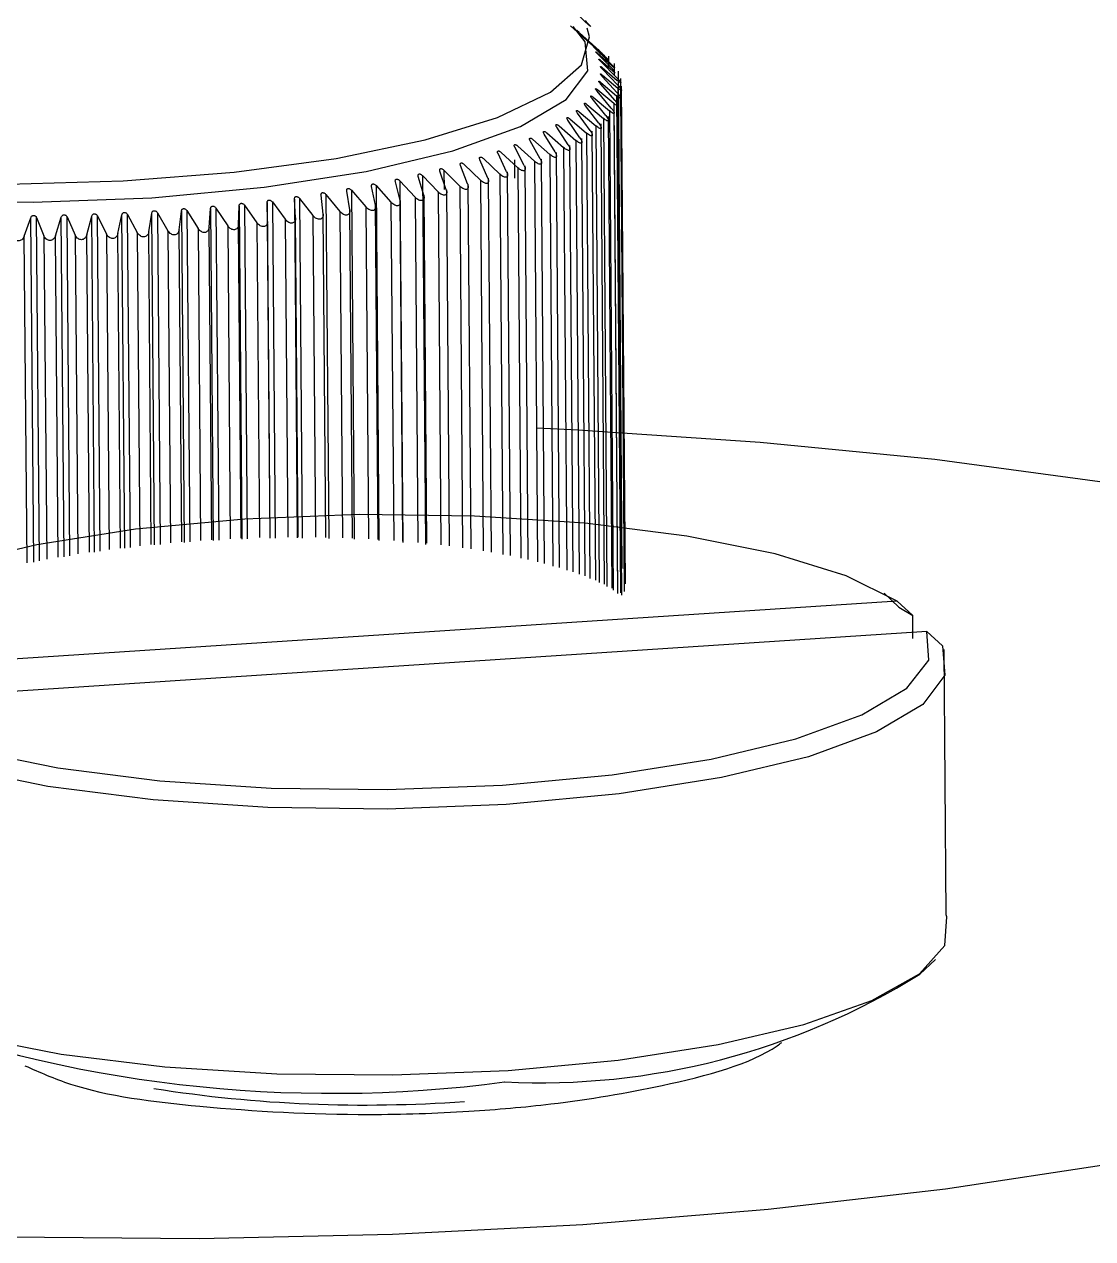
# Model space of a CAD drawing. Header units: millimetres. Extents: x 0 to 279, y 0 to 216.
# Drawn here: x 69.467 to 73.147, y 160.995 to 165.179 of the extents above; entities that cross this region are included whole.
import ezdxf

# ---------------------------------------------------------------- set-up
doc = ezdxf.new("R2010")
doc.units = ezdxf.units.MM

msp = doc.modelspace()

# ---------------------------------------------------------------- linework, layer by layer
at = {"color": 7, "linetype": 'Continuous', "lineweight": 25}
for p, q in [((71.4052, 165.1224), (71.3478, 165.1739)), ((71.4366, 165.0976), (71.3796, 165.1499)), ((71.4015, 165.13), (71.4469, 165.0882)), ((71.4626, 165.0723), (71.406, 165.1254)), ((71.4236, 165.1053), (71.4709, 165.0629)), ((71.4831, 165.0468), (71.4272, 165.1006)), ((71.4404, 165.0802), (71.4893, 165.0372)), ((71.498, 165.021), (71.4429, 165.0755)), ((71.4803, 165.0278), (71.48, 165.0689)), ((71.4517, 165.0549), (71.5022, 165.0113)), ((71.5074, 164.9949), (71.4532, 165.0501)), ((71.4576, 165.0295), (71.5094, 164.9852)), ((71.5111, 164.9688), (71.4581, 165.0247)), ((71.4997, 165.0045), (71.4994, 165.0434)), ((71.4529, 164.9784), (71.5071, 164.9328)), ((71.5092, 164.9426), (71.4574, 164.9991)), ((71.458, 165.004), (71.5111, 164.959)), ((71.5262, 163.3035), (71.5133, 165.0176)), ((71.5345, 163.2772), (71.5215, 164.9917)), ((71.4886, 164.8902), (71.4397, 164.9481)), ((71.4423, 164.9529), (71.4975, 164.9066)), ((71.5017, 164.9164), (71.4513, 164.9736)), ((71.5342, 163.2245), (71.5213, 164.9395)), ((71.5372, 163.2509), (71.5242, 164.9656)), ((71.4456, 164.8386), (71.4002, 164.8977)), ((71.4048, 164.9024), (71.4615, 164.8547)), ((71.4699, 164.8643), (71.4226, 164.9228)), ((71.4263, 164.9276), (71.4823, 164.8806)), ((71.5071, 164.9328), (71.52, 163.22)), ((71.5256, 163.212), (71.5128, 164.9134)), ((71.346, 164.8529), (71.4035, 164.8038)), ((71.4159, 164.8131), (71.3724, 164.8728)), ((71.378, 164.8775), (71.4352, 164.8291)), ((71.4913, 163.2365), (71.479, 164.8616)), ((71.5112, 163.2237), (71.4987, 164.8874)), ((71.3404, 164.7634), (71.3011, 164.8243)), ((71.3087, 164.8288), (71.3664, 164.7788)), ((71.3808, 164.7881), (71.3393, 164.8483)), ((71.435, 163.2639), (71.4233, 164.8108)), ((71.4659, 163.2499), (71.4538, 164.8361)), ((71.2442, 164.7158), (71.2095, 164.7776)), ((71.219, 164.7819), (71.2766, 164.7305)), ((71.2949, 164.7393), (71.2578, 164.8007)), ((71.2663, 164.8051), (71.3241, 164.7544)), ((71.3988, 163.2783), (71.3873, 164.7859)), ((71.1283, 164.6707), (71.0986, 164.7333)), ((71.1098, 164.7374), (71.1668, 164.6845)), ((71.1887, 164.6929), (71.1564, 164.7551)), ((71.1668, 164.7593), (71.2241, 164.7072)), ((71.3108, 163.3072), (71.2998, 164.7376)), ((71.3573, 163.2928), (71.3461, 164.7615)), ((70.994, 164.6286), (70.9696, 164.692)), ((70.9825, 164.6958), (71.0381, 164.6414)), ((71.0634, 164.6492), (71.0363, 164.7123)), ((71.0484, 164.7162), (71.1047, 164.6626)), ((71.1549, 164.7121), (71.1554, 164.6491)), ((71.2027, 163.3351), (71.1922, 164.6916)), ((71.2592, 163.3214), (71.2485, 164.7142)), ((70.8427, 164.59), (70.8239, 164.6541)), ((70.8383, 164.6575), (70.892, 164.6017)), ((70.9204, 164.6089), (70.8987, 164.6726)), ((70.9124, 164.6762), (70.9671, 164.6211)), ((71.0758, 163.3603), (71.0658, 164.6484)), ((71.1415, 163.3481), (71.1313, 164.6696)), ((70.5877, 164.5397), (70.5776, 164.6044)), ((70.5939, 164.6072), (70.6436, 164.5495)), ((70.6761, 164.5554), (70.6631, 164.6199)), ((70.6789, 164.623), (70.73, 164.5659)), ((70.7612, 164.5722), (70.7453, 164.6365)), ((70.7604, 164.6397), (70.8128, 164.5833)), ((70.9314, 163.3817), (70.9218, 164.6085)), ((71.0057, 163.3716), (70.9959, 164.628)), ((70.3045, 164.4996), (70.3034, 164.5645)), ((70.3213, 164.5667), (70.3658, 164.5071)), ((70.4016, 164.5118), (70.3975, 164.5766)), ((70.415, 164.5791), (70.4612, 164.52)), ((70.4961, 164.5252), (70.489, 164.5899)), ((70.5059, 164.5926), (70.5539, 164.5342)), ((70.7712, 163.3981), (70.7619, 164.5724)), ((70.8532, 163.3906), (70.8438, 164.59)), ((69.6825, 164.4533), (69.6992, 164.5177)), ((69.7189, 164.5185), (69.7497, 164.4559)), ((69.7894, 164.4577), (69.8033, 164.5223)), ((69.8228, 164.5233), (69.8561, 164.4611)), ((69.8955, 164.4634), (69.9063, 164.5282)), ((69.9257, 164.5294), (69.9614, 164.4677)), ((70.0003, 164.4705), (70.0082, 164.5354)), ((70.0272, 164.5369), (70.0653, 164.4756)), ((70.1036, 164.4789), (70.1085, 164.5438)), ((70.1272, 164.5456), (70.1675, 164.4848)), ((70.2051, 164.4886), (70.207, 164.5535)), ((70.2254, 164.5555), (70.2678, 164.4953)), ((70.5051, 163.4112), (70.4961, 164.5262)), ((70.5969, 163.4085), (70.5879, 164.5405)), ((70.6857, 163.4041), (70.6766, 164.5559)), ((69.467, 164.4486), (69.4894, 164.5126)), ((69.5092, 164.5129), (69.5348, 164.4495)), ((69.5749, 164.4503), (69.5945, 164.5145)), ((69.6143, 164.515), (69.6425, 164.452)), ((70.4105, 163.4121), (70.4016, 164.5118)), ((72.4729, 163.1914), (68.7598, 162.9477)), ((72.4791, 163.171), (72.4285, 163.2184)), ((72.5269, 163.1419), (72.4729, 163.1914)), ((72.4791, 163.171), (72.5269, 163.1419)), ((72.5274, 163.0622), (72.5269, 163.1419)), ((72.5755, 163.0869), (68.8599, 162.8428)), ((72.5755, 163.0869), (72.6295, 163.0373)), ((72.6418, 162.111), (72.6354, 163.0244)), ((72.5518, 161.9064), (72.605, 161.957))]:
    msp.add_line(p, q, dxfattribs=at)
at = {"color": 8, "linetype": 'Continuous', "lineweight": 25}
for p, q in [((71.5111, 164.959), (71.5115, 164.9069)), ((71.4975, 164.9066), (71.5103, 163.2175)), ((71.4615, 164.8547), (71.4737, 163.2421)), ((71.4823, 164.8806), (71.4948, 163.2294)), ((71.4352, 164.8291), (71.4472, 163.2556)), ((71.3664, 164.7788), (71.3778, 163.2839)), ((71.4035, 164.8038), (71.4152, 163.2696)), ((71.2766, 164.7305), (71.2875, 163.3124)), ((71.3241, 164.7544), (71.3352, 163.2982)), ((71.1668, 164.6845), (71.1771, 163.3398)), ((71.2241, 164.7072), (71.2347, 163.3264)), ((70.8383, 164.6575), (70.8483, 163.3865)), ((70.9124, 164.6762), (70.9129, 164.6095)), ((71.1047, 164.6626), (71.1148, 163.3525)), ((70.5939, 164.6072), (70.6035, 163.4046)), ((70.6789, 164.623), (70.6886, 163.4)), ((70.7604, 164.6397), (70.7702, 163.3939)), ((70.892, 164.6017), (70.9015, 163.3849)), ((70.9671, 164.6211), (70.9768, 163.3752)), ((71.0381, 164.6414), (71.048, 163.3643)), ((70.3034, 164.5645), (70.3128, 163.4081)), ((70.3213, 164.5667), (70.3307, 163.4084)), ((70.3975, 164.5766), (70.4069, 163.409)), ((70.415, 164.5791), (70.4244, 163.4089)), ((70.5059, 164.5926), (70.5154, 163.4076)), ((70.73, 164.5659), (70.7392, 163.4004)), ((70.8128, 164.5833), (70.8222, 163.3934)), ((69.7089, 163.3604), (69.6992, 164.5177)), ((69.7286, 163.3631), (69.7189, 164.5185)), ((69.8128, 163.3739), (69.8033, 164.5223)), ((69.8324, 163.3762), (69.8228, 164.5233)), ((69.9158, 163.385), (69.9063, 164.5282)), ((69.9257, 164.5294), (69.9351, 163.3869)), ((70.0082, 164.5354), (70.0176, 163.3939)), ((70.0272, 164.5369), (70.0366, 163.3954)), ((70.1085, 164.5438), (70.1179, 163.4007)), ((70.1272, 164.5456), (70.1366, 163.4018)), ((70.207, 164.5535), (70.2163, 163.4054)), ((70.2254, 164.5555), (70.2347, 163.4061)), ((70.4612, 164.52), (70.4701, 163.4117)), ((70.5539, 164.5342), (70.5629, 163.4097)), ((70.6436, 164.5495), (70.6527, 163.4058)), ((69.4995, 163.3261), (69.4894, 164.5126)), ((69.5193, 163.3298), (69.5092, 164.5129)), ((69.6044, 163.3445), (69.5945, 164.5145)), ((69.6241, 163.3477), (69.6143, 164.515)), ((70.0653, 164.4756), (70.0742, 163.4006)), ((70.1124, 163.4031), (70.1036, 164.4789)), ((70.1675, 164.4848), (70.1763, 163.4065)), ((70.2139, 163.4082), (70.2051, 164.4886)), ((70.2678, 164.4953), (70.2766, 163.4103)), ((70.3133, 163.4111), (70.3045, 164.4996)), ((70.3658, 164.5071), (70.3746, 163.412)), ((69.4766, 163.3237), (69.467, 164.4486)), ((69.5348, 164.4495), (69.5442, 163.3363)), ((69.5842, 163.3433), (69.5749, 164.4503)), ((69.6425, 164.452), (69.6517, 163.3542)), ((69.6917, 163.3602), (69.6825, 164.4533)), ((69.7497, 164.4559), (69.7588, 163.3694)), ((69.7985, 163.3745), (69.7894, 164.4577)), ((69.8561, 164.4611), (69.8651, 163.3822)), ((69.9044, 163.3863), (69.8955, 164.4634)), ((69.9614, 164.4677), (69.9703, 163.3926)), ((70.0091, 163.3958), (70.0003, 164.4705))]:
    msp.add_line(p, q, dxfattribs=at)
at = {"color": 7, "linetype": 'Continuous', "lineweight": 25, "flags": 128}
for points in [[(67.5035, 165.0471), (67.5109, 165.0307), (67.6006, 164.9373), (67.7664, 164.8508), (68.0017, 164.7747), (68.2969, 164.7121), (68.6398, 164.6657), (69.0164, 164.6374), (69.4112, 164.6284), (69.8077, 164.6391), (70.1896, 164.6689), (70.5411, 164.7167), (70.8479, 164.7805), (71.0972, 164.8576), (71.2789, 164.9449), (71.3857, 165.0387), (71.4133, 165.1351), (71.4052, 165.1659)], [(69.9057, 164.5813), (70.2934, 164.6172), (70.6443, 164.6719), (70.9427, 164.7427), (71.1758, 164.8267), (71.3333, 164.92), (71.4085, 165.0186), (71.3984, 165.1182), (71.3569, 165.1714)], [(67.5247, 164.946), (67.6033, 164.8724), (67.7772, 164.7833), (68.0248, 164.7054), (68.3353, 164.6423), (68.6951, 164.5968), (69.0885, 164.5708), (69.498, 164.5656), (69.9057, 164.5813)], [(71.2318, 163.788), (71.374, 163.7812), (72.0014, 163.7396), (72.6032, 163.6802), (73.1717, 163.6038)], [(72.4729, 163.1914), (72.298, 163.2785), (72.0532, 163.3543), (71.7491, 163.4155), (71.3987, 163.4596), (71.0171, 163.4846), (70.6206, 163.4895), (70.2261, 163.4741), (69.8505, 163.4391), (69.5099, 163.3859), (69.2188, 163.3168), (68.9899, 163.2347), (68.8331, 163.1432), (68.7552, 163.0461), (68.7598, 162.9477)], [(68.8599, 162.8428), (69.0333, 162.7552), (69.2775, 162.6788), (69.5821, 162.617), (69.9339, 162.5725), (70.3177, 162.5471), (70.7167, 162.5422), (71.1136, 162.5577), (71.4912, 162.5932), (71.8329, 162.6469), (72.124, 162.7167), (72.352, 162.7993), (72.507, 162.8913), (72.5825, 162.9885), (72.5755, 163.0869)], [(72.6295, 163.0373), (72.638, 162.9359), (72.5612, 162.8355), (72.4022, 162.7406), (72.1678, 162.6553), (71.868, 162.5834), (71.5159, 162.5278), (71.1268, 162.4913), (70.7176, 162.4752), (70.3063, 162.4804), (69.9108, 162.5067), (69.5485, 162.5527), (69.235, 162.6167), (68.9841, 162.6956), (68.8065, 162.7861)], [(71.1339, 161.5749), (71.5124, 161.6104), (71.8564, 161.6639), (72.1517, 161.7333), (72.3862, 161.8155), (72.5503, 161.9074), (72.6375, 162.0049), (72.6443, 162.1042), (72.6418, 162.111)], [(68.7093, 161.9891), (68.7323, 161.9475), (68.8431, 161.8529), (69.0292, 161.7662), (69.2832, 161.691), (69.5945, 161.6306), (69.9505, 161.5874), (70.3364, 161.5631), (70.7364, 161.5589), (71.1339, 161.5749)], [(73.2147, 161.2532), (72.6397, 161.1659), (72.029, 161.0955), (71.3911, 161.0431)], [(71.3911, 161.0431), (70.7348, 161.0094), (70.0693, 160.9948), (69.4038, 160.9997), (68.7476, 161.0238), (68.1097, 161.067), (67.4991, 161.1285), (66.9241, 161.2075)]]:
    msp.add_lwpolyline(points, dxfattribs=at)
at = {"color": 7, "linetype": 'Continuous', "lineweight": 25}
for centre, radius, start, end in [((71.2424, 164.008), 2.4761, 267.2022, 301.9248), ((70.5272, 166.0101), 4.5145, 249.0675, 277.5646), ((70.6408, 166.1271), 4.6717, 261.0417, 274.1995)]:
    msp.add_arc(centre, radius, start, end, dxfattribs=at)
at = {"color": 8, "linetype": 'Continuous', "lineweight": 25}
msp.add_open_spline([(71.3984, 165.1915), (71.4034, 165.1864), (71.4285, 165.1606), (71.3989, 165.1873), (71.3043, 165.2774), (71.1455, 165.4308), (70.9644, 165.6068), (70.7789, 165.7875), (70.5747, 165.9866), (70.3612, 166.1952), (70.135, 166.4166), (69.9748, 166.5734), (69.8885, 166.6579)], degree=3, knots=[0, 0, 0, 0, 0.027531, 0.1369692, 0.261342, 0.3985889, 0.4946337, 0.5945036, 0.6998328, 0.7975845, 0.8909487, 1, 1, 1, 1], dxfattribs=at)
at = {"color": 7, "linetype": 'Continuous', "lineweight": 25}
for points, knots in [([(71.3796, 165.1499), (71.3785, 165.1508), (71.3765, 165.1527), (71.3738, 165.1551), (71.3718, 165.1569), (71.3705, 165.158), (71.3701, 165.1583), (71.3705, 165.1578), (71.3718, 165.1565), (71.3732, 165.1552), (71.374, 165.1544)], [0, 0, 0, 0, 0.149543, 0.28672, 0.397902, 0.499961, 0.603087, 0.715123, 0.851494, 1, 1, 1, 1]), ([(71.4052, 165.1224), (71.4075, 165.1204), (71.4117, 165.1166), (71.4174, 165.1118), (71.4216, 165.1081), (71.4243, 165.1059), (71.4254, 165.1053), (71.4247, 165.1063), (71.4221, 165.1089), (71.4191, 165.1117), (71.4175, 165.1132)], [0, 0, 0, 0, 0.154627, 0.287114, 0.40059, 0.499997, 0.599382, 0.712849, 0.845346, 1, 1, 1, 1]), ([(71.4429, 165.0755), (71.4419, 165.0764), (71.4401, 165.0783), (71.4377, 165.0808), (71.4361, 165.0827), (71.4352, 165.0838), (71.4352, 165.0842), (71.4361, 165.0837), (71.4378, 165.0824), (71.4395, 165.081), (71.4404, 165.0802)], [0, 0, 0, 0, 0.147467, 0.282898, 0.392295, 0.492319, 0.597014, 0.710327, 0.848872, 1, 1, 1, 1]), ([(71.4366, 165.0976), (71.4389, 165.0955), (71.443, 165.0918), (71.4485, 165.0868), (71.4525, 165.0831), (71.4549, 165.0808), (71.4556, 165.0803), (71.4546, 165.0813), (71.4517, 165.0839), (71.4486, 165.0867), (71.4469, 165.0882)], [0, 0, 0, 0, 0.154627, 0.287114, 0.40059, 0.499997, 0.599382, 0.712849, 0.845346, 1, 1, 1, 1]), ([(71.4626, 165.0723), (71.4648, 165.0703), (71.4689, 165.0665), (71.4742, 165.0614), (71.4779, 165.0577), (71.48, 165.0554), (71.4805, 165.0548), (71.4791, 165.0558), (71.4759, 165.0584), (71.4726, 165.0613), (71.4709, 165.0629)], [0, 0, 0, 0, 0.154627, 0.287114, 0.40059, 0.499997, 0.599382, 0.712849, 0.845346, 1, 1, 1, 1]), ([(71.4532, 165.0501), (71.4523, 165.0511), (71.4504, 165.053), (71.4482, 165.0555), (71.4467, 165.0574), (71.446, 165.0586), (71.4461, 165.059), (71.4472, 165.0585), (71.4491, 165.0572), (71.4508, 165.0557), (71.4517, 165.0549)], [0, 0, 0, 0, 0.146419, 0.280942, 0.389659, 0.489077, 0.595079, 0.70943, 0.848378, 1, 1, 1, 1]), ([(71.4581, 165.0247), (71.4572, 165.0257), (71.4554, 165.0276), (71.4533, 165.0301), (71.4519, 165.032), (71.4513, 165.0332), (71.4516, 165.0336), (71.4528, 165.0331), (71.4548, 165.0318), (71.4566, 165.0303), (71.4576, 165.0295)], [0, 0, 0, 0, 0.145281, 0.278799, 0.387026, 0.486196, 0.593431, 0.708745, 0.847995, 1, 1, 1, 1]), ([(71.4831, 165.0468), (71.4853, 165.0447), (71.4893, 165.0408), (71.4944, 165.0357), (71.4978, 165.0319), (71.4996, 165.0296), (71.4997, 165.029), (71.4981, 165.0301), (71.4946, 165.0327), (71.4911, 165.0356), (71.4893, 165.0372)], [0, 0, 0, 0, 0.154627, 0.287114, 0.40059, 0.499997, 0.599382, 0.712849, 0.845346, 1, 1, 1, 1]), ([(71.4513, 164.9736), (71.4504, 164.9746), (71.4488, 164.9765), (71.447, 164.9791), (71.4459, 164.981), (71.4456, 164.9823), (71.4462, 164.9827), (71.4477, 164.9822), (71.45, 164.9808), (71.4519, 164.9792), (71.4529, 164.9784)], [0, 0, 0, 0, 0.142533, 0.273575, 0.381599, 0.481295, 0.590693, 0.70768, 0.847387, 1, 1, 1, 1]), ([(71.4574, 164.9991), (71.4565, 165.0001), (71.4548, 165.0021), (71.4529, 165.0046), (71.4516, 165.0065), (71.4512, 165.0077), (71.4516, 165.0082), (71.453, 165.0077), (71.4551, 165.0063), (71.457, 165.0048), (71.458, 165.004)], [0, 0, 0, 0, 0.144026, 0.276396, 0.38437, 0.483625, 0.591993, 0.708185, 0.847677, 1, 1, 1, 1]), ([(71.5074, 164.9949), (71.5095, 164.9928), (71.5133, 164.9888), (71.518, 164.9836), (71.5208, 164.9797), (71.522, 164.9773), (71.5215, 164.9768), (71.5192, 164.9779), (71.5151, 164.9806), (71.5114, 164.9836), (71.5094, 164.9852)], [0, 0, 0, 0, 0.154627, 0.287114, 0.40059, 0.499997, 0.599382, 0.712849, 0.845346, 1, 1, 1, 1]), ([(71.4397, 164.9481), (71.4388, 164.9492), (71.4373, 164.951), (71.4355, 164.9536), (71.4346, 164.9556), (71.4345, 164.9568), (71.4352, 164.9573), (71.4369, 164.9568), (71.4393, 164.9553), (71.4413, 164.9538), (71.4423, 164.9529)], [0, 0, 0, 0, 0.143746, 0.264579, 0.372564, 0.481411, 0.591219, 0.708394, 0.847735, 1, 1, 1, 1]), ([(71.5092, 164.9426), (71.5112, 164.9404), (71.5149, 164.9363), (71.519, 164.931), (71.5212, 164.927), (71.5217, 164.9246), (71.5206, 164.924), (71.5177, 164.9252), (71.5131, 164.928), (71.5092, 164.9311), (71.5071, 164.9328)], [0, 0, 0, 0, 0.154627, 0.287114, 0.40059, 0.499997, 0.599382, 0.712849, 0.845346, 1, 1, 1, 1]), ([(71.5111, 164.9688), (71.5132, 164.9666), (71.5169, 164.9626), (71.5213, 164.9573), (71.5239, 164.9534), (71.5247, 164.951), (71.5238, 164.9504), (71.5213, 164.9515), (71.5169, 164.9543), (71.5131, 164.9574), (71.5111, 164.959)], [0, 0, 0, 0, 0.154627, 0.287114, 0.40059, 0.499997, 0.599382, 0.712849, 0.845346, 1, 1, 1, 1]), ([(71.4002, 164.8977), (71.3995, 164.8987), (71.3981, 164.9006), (71.3966, 164.9032), (71.3959, 164.9051), (71.396, 164.9061), (71.3963, 164.9068), (71.3974, 164.907), (71.3994, 164.9062), (71.402, 164.9047), (71.4039, 164.9032), (71.4048, 164.9024)], [0, 0, 0, 0, 0.136243, 0.261805, 0.385346, 0.443053, 0.501082, 0.613023, 0.732911, 0.86099, 1, 1, 1, 1]), ([(71.4226, 164.9228), (71.4219, 164.9238), (71.4204, 164.9257), (71.4188, 164.9284), (71.418, 164.9302), (71.4179, 164.9312), (71.4182, 164.9318), (71.419, 164.9321), (71.4209, 164.9314), (71.4233, 164.9299), (71.4253, 164.9284), (71.4263, 164.9276)], [0, 0, 0, 0, 0.138255, 0.265588, 0.387359, 0.444176, 0.501193, 0.605958, 0.719075, 0.853612, 1, 1, 1, 1]), ([(71.5017, 164.9164), (71.5036, 164.9141), (71.5072, 164.91), (71.511, 164.9046), (71.5129, 164.9006), (71.5131, 164.8982), (71.5116, 164.8977), (71.5085, 164.8989), (71.5036, 164.9018), (71.4996, 164.9049), (71.4975, 164.9066)], [0, 0, 0, 0, 0.154627, 0.287114, 0.40059, 0.499997, 0.599382, 0.712849, 0.845346, 1, 1, 1, 1]), ([(71.3393, 164.8483), (71.3387, 164.8493), (71.3375, 164.8512), (71.3363, 164.8539), (71.3359, 164.8558), (71.3361, 164.8568), (71.3367, 164.8575), (71.338, 164.8577), (71.3403, 164.8569), (71.343, 164.8553), (71.345, 164.8538), (71.346, 164.8529)], [0, 0, 0, 0, 0.132144, 0.253891, 0.382673, 0.442718, 0.503232, 0.612306, 0.729053, 0.858912, 1, 1, 1, 1]), ([(71.3724, 164.8728), (71.3717, 164.8738), (71.3704, 164.8757), (71.3691, 164.8784), (71.3685, 164.8803), (71.3687, 164.8813), (71.3692, 164.882), (71.3703, 164.8822), (71.3725, 164.8814), (71.3752, 164.8798), (71.3771, 164.8783), (71.378, 164.8775)], [0, 0, 0, 0, 0.134139, 0.257765, 0.383882, 0.44276, 0.502045, 0.612622, 0.730976, 0.859945, 1, 1, 1, 1]), ([(71.4699, 164.8643), (71.4716, 164.862), (71.4749, 164.8578), (71.4781, 164.8523), (71.4794, 164.8483), (71.479, 164.8459), (71.4769, 164.8454), (71.4732, 164.8466), (71.4678, 164.8497), (71.4637, 164.8529), (71.4615, 164.8547)], [0, 0, 0, 0, 0.154627, 0.287114, 0.40059, 0.499997, 0.599382, 0.712849, 0.845346, 1, 1, 1, 1]), ([(71.4886, 164.8902), (71.4904, 164.888), (71.4938, 164.8838), (71.4973, 164.8784), (71.499, 164.8744), (71.4989, 164.872), (71.4971, 164.8714), (71.4936, 164.8727), (71.4885, 164.8756), (71.4844, 164.8788), (71.4823, 164.8806)], [0, 0, 0, 0, 0.154627, 0.287114, 0.40059, 0.499997, 0.599382, 0.712849, 0.845346, 1, 1, 1, 1]), ([(71.2578, 164.8007), (71.2572, 164.8016), (71.2561, 164.8036), (71.2552, 164.8063), (71.2551, 164.8082), (71.2556, 164.8092), (71.2565, 164.8099), (71.258, 164.81), (71.2604, 164.8092), (71.2633, 164.8076), (71.2653, 164.8059), (71.2663, 164.8051)], [0, 0, 0, 0, 0.132695, 0.254232, 0.384112, 0.444585, 0.505498, 0.611618, 0.725523, 0.857038, 1, 1, 1, 1]), ([(71.3011, 164.8243), (71.3005, 164.8252), (71.2993, 164.8271), (71.2983, 164.8298), (71.298, 164.8317), (71.2984, 164.8328), (71.2991, 164.8335), (71.3005, 164.8337), (71.3029, 164.8328), (71.3057, 164.8312), (71.3077, 164.8296), (71.3087, 164.8288)], [0, 0, 0, 0, 0.130679, 0.2509, 0.381947, 0.442941, 0.504428, 0.611992, 0.727237, 0.857945, 1, 1, 1, 1]), ([(71.4159, 164.8131), (71.4175, 164.8108), (71.4205, 164.8065), (71.4231, 164.801), (71.4237, 164.7969), (71.4226, 164.7945), (71.4199, 164.794), (71.4157, 164.7954), (71.41, 164.7986), (71.4058, 164.8019), (71.4035, 164.8038)], [0, 0, 0, 0, 0.154627, 0.287114, 0.40059, 0.499997, 0.599382, 0.712849, 0.845346, 1, 1, 1, 1]), ([(71.4456, 164.8386), (71.4473, 164.8363), (71.4504, 164.832), (71.4533, 164.8265), (71.4543, 164.8224), (71.4536, 164.82), (71.4512, 164.8195), (71.4472, 164.8209), (71.4416, 164.824), (71.4375, 164.8273), (71.4352, 164.8291)], [0, 0, 0, 0, 0.154627, 0.287114, 0.40059, 0.499997, 0.599382, 0.712849, 0.845346, 1, 1, 1, 1]), ([(71.2095, 164.7776), (71.2089, 164.7786), (71.2079, 164.7806), (71.2072, 164.7833), (71.2073, 164.7852), (71.2079, 164.7862), (71.2088, 164.7868), (71.2104, 164.787), (71.213, 164.7861), (71.2159, 164.7844), (71.2179, 164.7828), (71.219, 164.7819)], [0, 0, 0, 0, 0.135254, 0.258782, 0.386802, 0.44645, 0.506481, 0.611198, 0.723857, 0.856159, 1, 1, 1, 1]), ([(71.3808, 164.7881), (71.3823, 164.7857), (71.3852, 164.7814), (71.3874, 164.7758), (71.3877, 164.7717), (71.3863, 164.7693), (71.3833, 164.7689), (71.3789, 164.7704), (71.3729, 164.7736), (71.3687, 164.777), (71.3664, 164.7788)], [0, 0, 0, 0, 0.154627, 0.287114, 0.40059, 0.499997, 0.599382, 0.712849, 0.845346, 1, 1, 1, 1]), ([(71.0986, 164.7333), (71.0981, 164.7344), (71.0972, 164.7365), (71.0969, 164.7392), (71.0973, 164.7411), (71.0982, 164.742), (71.0992, 164.7426), (71.101, 164.7427), (71.1037, 164.7418), (71.1068, 164.74), (71.1088, 164.7383), (71.1098, 164.7374)], [0, 0, 0, 0, 0.139801, 0.267086, 0.391421, 0.449345, 0.507471, 0.609937, 0.720855, 0.854559, 1, 1, 1, 1]), ([(71.1564, 164.7551), (71.1559, 164.7562), (71.1549, 164.7582), (71.1544, 164.7609), (71.1546, 164.7628), (71.1554, 164.7638), (71.1564, 164.7644), (71.1581, 164.7645), (71.1607, 164.7636), (71.1637, 164.7619), (71.1657, 164.7602), (71.1668, 164.7593)], [0, 0, 0, 0, 0.137632, 0.26306, 0.389254, 0.448061, 0.507169, 0.610652, 0.722306, 0.855341, 1, 1, 1, 1]), ([(71.2949, 164.7393), (71.2962, 164.737), (71.2987, 164.7326), (71.3002, 164.7269), (71.2999, 164.7228), (71.2979, 164.7204), (71.2943, 164.7201), (71.2894, 164.7217), (71.2832, 164.7251), (71.2789, 164.7286), (71.2766, 164.7305)], [0, 0, 0, 0, 0.154627, 0.287114, 0.40059, 0.499997, 0.599382, 0.712849, 0.845346, 1, 1, 1, 1]), ([(71.3404, 164.7634), (71.3419, 164.7611), (71.3445, 164.7567), (71.3464, 164.7511), (71.3464, 164.747), (71.3447, 164.7446), (71.3414, 164.7443), (71.3367, 164.7457), (71.3306, 164.7491), (71.3264, 164.7525), (71.3241, 164.7544)], [0, 0, 0, 0, 0.154627, 0.287114, 0.40059, 0.499997, 0.599382, 0.712849, 0.845346, 1, 1, 1, 1]), ([(70.9696, 164.692), (70.9692, 164.6931), (70.9685, 164.6953), (70.9685, 164.6981), (70.9694, 164.7002), (70.9711, 164.7012), (70.9735, 164.7013), (70.9763, 164.7003), (70.9794, 164.6985), (70.9814, 164.6967), (70.9825, 164.6958)], [0, 0, 0, 0, 0.143969, 0.275149, 0.395302, 0.506519, 0.607797, 0.717983, 0.853032, 1, 1, 1, 1]), ([(71.0363, 164.7123), (71.0358, 164.7134), (71.035, 164.7155), (71.0349, 164.7183), (71.0354, 164.7201), (71.0364, 164.721), (71.0376, 164.7215), (71.0394, 164.7216), (71.0422, 164.7207), (71.0453, 164.7189), (71.0473, 164.7171), (71.0484, 164.7162)], [0, 0, 0, 0, 0.141955, 0.271196, 0.393433, 0.450354, 0.507368, 0.609069, 0.719466, 0.853822, 1, 1, 1, 1]), ([(71.1887, 164.6929), (71.1898, 164.6905), (71.1919, 164.686), (71.1927, 164.6803), (71.1918, 164.6762), (71.1891, 164.6739), (71.1851, 164.6737), (71.1798, 164.6754), (71.1733, 164.6789), (71.1691, 164.6826), (71.1668, 164.6845)], [0, 0, 0, 0, 0.154627, 0.287114, 0.40059, 0.499997, 0.599382, 0.712849, 0.845346, 1, 1, 1, 1]), ([(71.2442, 164.7158), (71.2455, 164.7134), (71.2477, 164.709), (71.2489, 164.7033), (71.2483, 164.6992), (71.246, 164.6969), (71.2422, 164.6966), (71.2371, 164.6982), (71.2307, 164.7017), (71.2264, 164.7052), (71.2241, 164.7072)], [0, 0, 0, 0, 0.154627, 0.287114, 0.40059, 0.499997, 0.599382, 0.712849, 0.845346, 1, 1, 1, 1]), ([(70.7453, 164.6365), (70.745, 164.6377), (70.7446, 164.6399), (70.7452, 164.6427), (70.7465, 164.6446), (70.7486, 164.6456), (70.7512, 164.6456), (70.7542, 164.6446), (70.7574, 164.6426), (70.7594, 164.6407), (70.7604, 164.6397)], [0, 0, 0, 0, 0.148553, 0.284591, 0.397836, 0.501969, 0.603555, 0.714232, 0.851007, 1, 1, 1, 1]), ([(70.8239, 164.6541), (70.8236, 164.6552), (70.8231, 164.6574), (70.8235, 164.6602), (70.8247, 164.6622), (70.8266, 164.6632), (70.8291, 164.6633), (70.8321, 164.6622), (70.8353, 164.6603), (70.8373, 164.6585), (70.8383, 164.6575)], [0, 0, 0, 0, 0.147187, 0.281694, 0.397367, 0.503978, 0.605175, 0.715479, 0.851684, 1, 1, 1, 1]), ([(70.8987, 164.6726), (70.8984, 164.6737), (70.8978, 164.6759), (70.898, 164.6787), (70.899, 164.6807), (70.9009, 164.6818), (70.9033, 164.6818), (70.9062, 164.6809), (70.9094, 164.679), (70.9114, 164.6772), (70.9124, 164.6762)], [0, 0, 0, 0, 0.145712, 0.278589, 0.396525, 0.505483, 0.606583, 0.716721, 0.852355, 1, 1, 1, 1]), ([(71.0634, 164.6492), (71.0643, 164.6468), (71.066, 164.6423), (71.0661, 164.6366), (71.0645, 164.6325), (71.0613, 164.6303), (71.0568, 164.6302), (71.0512, 164.632), (71.0445, 164.6357), (71.0403, 164.6394), (71.0381, 164.6414)], [0, 0, 0, 0, 0.154627, 0.287114, 0.40059, 0.499997, 0.599382, 0.712849, 0.845346, 1, 1, 1, 1]), ([(71.1283, 164.6707), (71.1294, 164.6682), (71.1312, 164.6638), (71.1317, 164.658), (71.1304, 164.654), (71.1275, 164.6517), (71.1233, 164.6515), (71.1178, 164.6533), (71.1112, 164.6569), (71.107, 164.6606), (71.1047, 164.6626)], [0, 0, 0, 0, 0.154627, 0.287114, 0.40059, 0.499997, 0.599382, 0.712849, 0.845346, 1, 1, 1, 1]), ([(70.5776, 164.6044), (70.5775, 164.6056), (70.5773, 164.6078), (70.5782, 164.6106), (70.5798, 164.6125), (70.582, 164.6134), (70.5848, 164.6134), (70.5879, 164.6123), (70.5911, 164.6102), (70.593, 164.6083), (70.5939, 164.6072)], [0, 0, 0, 0, 0.149554, 0.286742, 0.39793, 0.499998, 0.60209, 0.713222, 0.850456, 1, 1, 1, 1]), ([(70.6631, 164.6199), (70.6629, 164.6211), (70.6626, 164.6233), (70.6634, 164.6261), (70.6648, 164.628), (70.667, 164.629), (70.6696, 164.629), (70.6727, 164.6279), (70.676, 164.6259), (70.6779, 164.624), (70.6789, 164.623)], [0, 0, 0, 0, 0.149554, 0.286742, 0.39793, 0.499998, 0.60209, 0.713222, 0.850456, 1, 1, 1, 1]), ([(70.9204, 164.6089), (70.9211, 164.6064), (70.9223, 164.6019), (70.9218, 164.5961), (70.9195, 164.5921), (70.9158, 164.59), (70.9109, 164.59), (70.905, 164.5919), (70.8982, 164.5958), (70.8942, 164.5997), (70.892, 164.6017)], [0, 0, 0, 0, 0.154627, 0.287114, 0.40059, 0.499997, 0.599382, 0.712849, 0.845346, 1, 1, 1, 1]), ([(70.994, 164.6286), (70.9948, 164.6262), (70.9963, 164.6216), (70.9961, 164.6159), (70.9941, 164.6119), (70.9907, 164.6097), (70.986, 164.6096), (70.9802, 164.6115), (70.9735, 164.6153), (70.9693, 164.6191), (70.9671, 164.6211)], [0, 0, 0, 0, 0.154627, 0.287114, 0.40059, 0.499997, 0.599382, 0.712849, 0.845346, 1, 1, 1, 1]), ([(70.207, 164.5535), (70.2071, 164.5547), (70.2073, 164.557), (70.2089, 164.5597), (70.211, 164.5615), (70.2136, 164.5623), (70.2166, 164.5621), (70.2197, 164.5608), (70.2229, 164.5586), (70.2245, 164.5566), (70.2254, 164.5555)], [0, 0, 0, 0, 0.149554, 0.286742, 0.39793, 0.499998, 0.60209, 0.713222, 0.850456, 1, 1, 1, 1]), ([(70.3034, 164.5645), (70.3035, 164.5657), (70.3036, 164.5679), (70.305, 164.5706), (70.307, 164.5725), (70.3095, 164.5733), (70.3125, 164.5732), (70.3156, 164.5719), (70.3188, 164.5698), (70.3205, 164.5677), (70.3213, 164.5667)], [0, 0, 0, 0, 0.149554, 0.286742, 0.39793, 0.499998, 0.60209, 0.713222, 0.850456, 1, 1, 1, 1]), ([(70.3975, 164.5766), (70.3975, 164.5778), (70.3975, 164.5801), (70.3988, 164.5828), (70.4006, 164.5847), (70.4031, 164.5856), (70.4059, 164.5854), (70.4091, 164.5842), (70.4123, 164.5821), (70.414, 164.5801), (70.415, 164.5791)], [0, 0, 0, 0, 0.149554, 0.286742, 0.39793, 0.499998, 0.60209, 0.713222, 0.850456, 1, 1, 1, 1]), ([(70.489, 164.5899), (70.4889, 164.5911), (70.4888, 164.5934), (70.4899, 164.5961), (70.4916, 164.598), (70.494, 164.5989), (70.4968, 164.5988), (70.4999, 164.5977), (70.5032, 164.5956), (70.505, 164.5936), (70.5059, 164.5926)], [0, 0, 0, 0, 0.149554, 0.286742, 0.39793, 0.499998, 0.60209, 0.713222, 0.850456, 1, 1, 1, 1]), ([(70.7612, 164.5722), (70.7617, 164.5698), (70.7625, 164.5652), (70.7613, 164.5595), (70.7584, 164.5555), (70.7542, 164.5535), (70.7489, 164.5536), (70.7428, 164.5557), (70.736, 164.5598), (70.7321, 164.5637), (70.73, 164.5659)], [0, 0, 0, 0, 0.154627, 0.287114, 0.40059, 0.499997, 0.599382, 0.712849, 0.845346, 1, 1, 1, 1]), ([(70.8427, 164.59), (70.8433, 164.5876), (70.8443, 164.583), (70.8434, 164.5773), (70.8409, 164.5733), (70.8369, 164.5712), (70.8318, 164.5713), (70.8258, 164.5733), (70.819, 164.5773), (70.815, 164.5812), (70.8128, 164.5833)], [0, 0, 0, 0, 0.154627, 0.287114, 0.40059, 0.499997, 0.599382, 0.712849, 0.845346, 1, 1, 1, 1]), ([(69.4894, 164.5126), (69.4899, 164.5138), (69.4908, 164.516), (69.4933, 164.5185), (69.4961, 164.5201), (69.4991, 164.5207), (69.5022, 164.5202), (69.505, 164.5187), (69.5076, 164.5162), (69.5087, 164.514), (69.5092, 164.5129)], [0, 0, 0, 0, 0.149554, 0.286742, 0.39793, 0.499998, 0.60209, 0.713222, 0.850456, 1, 1, 1, 1]), ([(69.5945, 164.5145), (69.5949, 164.5157), (69.5958, 164.5179), (69.5982, 164.5204), (69.6009, 164.5221), (69.6039, 164.5227), (69.6069, 164.5222), (69.6098, 164.5207), (69.6126, 164.5183), (69.6137, 164.5162), (69.6143, 164.515)], [0, 0, 0, 0, 0.149554, 0.286742, 0.39793, 0.499998, 0.60209, 0.713222, 0.850456, 1, 1, 1, 1]), ([(69.6992, 164.5177), (69.6996, 164.5189), (69.7004, 164.5211), (69.7026, 164.5237), (69.7053, 164.5254), (69.7082, 164.526), (69.7112, 164.5256), (69.7142, 164.5242), (69.717, 164.5218), (69.7183, 164.5196), (69.7189, 164.5185)], [0, 0, 0, 0, 0.149554, 0.286742, 0.39793, 0.499998, 0.60209, 0.713222, 0.850456, 1, 1, 1, 1]), ([(69.8033, 164.5223), (69.8036, 164.5235), (69.8043, 164.5257), (69.8064, 164.5283), (69.8089, 164.53), (69.8118, 164.5307), (69.8149, 164.5303), (69.8179, 164.5289), (69.8208, 164.5266), (69.8221, 164.5244), (69.8228, 164.5233)], [0, 0, 0, 0, 0.149554, 0.286742, 0.39793, 0.499998, 0.60209, 0.713222, 0.850456, 1, 1, 1, 1]), ([(69.9063, 164.5282), (69.9066, 164.5292), (69.907, 164.5312), (69.9087, 164.5338), (69.9108, 164.5355), (69.9128, 164.5363), (69.9139, 164.5364), (69.9145, 164.5365)], [0, 0, 0, 0, 0.260699, 0.500546, 0.760161, 0.880025, 1, 1, 1, 1]), ([(69.9145, 164.5365), (69.9151, 164.5365), (69.9162, 164.5365), (69.9185, 164.536), (69.9212, 164.5346), (69.9238, 164.5323), (69.925, 164.5304), (69.9257, 164.5294)], [0, 0, 0, 0, 0.119982, 0.239848, 0.499455, 0.739313, 1, 1, 1, 1]), ([(70.0082, 164.5354), (70.0084, 164.5365), (70.0089, 164.5388), (70.0107, 164.5414), (70.0131, 164.5432), (70.0158, 164.544), (70.0188, 164.5437), (70.022, 164.5423), (70.025, 164.5401), (70.0265, 164.538), (70.0272, 164.5369)], [0, 0, 0, 0, 0.149554, 0.286742, 0.39793, 0.499998, 0.60209, 0.713222, 0.850456, 1, 1, 1, 1]), ([(70.1085, 164.5438), (70.1087, 164.545), (70.109, 164.5472), (70.1107, 164.5499), (70.1129, 164.5517), (70.1157, 164.5525), (70.1186, 164.5523), (70.1218, 164.551), (70.1249, 164.5487), (70.1264, 164.5466), (70.1272, 164.5456)], [0, 0, 0, 0, 0.149554, 0.286742, 0.39793, 0.499998, 0.60209, 0.713222, 0.850456, 1, 1, 1, 1]), ([(70.4961, 164.5252), (70.4962, 164.5227), (70.4963, 164.5181), (70.4941, 164.5124), (70.4904, 164.5086), (70.4855, 164.5067), (70.4798, 164.5071), (70.4735, 164.5094), (70.4668, 164.5137), (70.4632, 164.5178), (70.4612, 164.52)], [0, 0, 0, 0, 0.154627, 0.287114, 0.40059, 0.499997, 0.599382, 0.712849, 0.845346, 1, 1, 1, 1]), ([(70.5877, 164.5397), (70.5879, 164.5373), (70.5883, 164.5327), (70.5863, 164.527), (70.5829, 164.5231), (70.5782, 164.5212), (70.5727, 164.5214), (70.5664, 164.5237), (70.5597, 164.5279), (70.556, 164.532), (70.5539, 164.5342)], [0, 0, 0, 0, 0.154627, 0.287114, 0.40059, 0.499997, 0.599382, 0.712849, 0.845346, 1, 1, 1, 1]), ([(70.6761, 164.5554), (70.6765, 164.553), (70.6771, 164.5484), (70.6755, 164.5427), (70.6723, 164.5388), (70.6679, 164.5368), (70.6625, 164.537), (70.6563, 164.5392), (70.6495, 164.5433), (70.6457, 164.5473), (70.6436, 164.5495)], [0, 0, 0, 0, 0.154627, 0.287114, 0.40059, 0.499997, 0.599382, 0.712849, 0.845346, 1, 1, 1, 1]), ([(70.1036, 164.4789), (70.1032, 164.4764), (70.1025, 164.4718), (70.0989, 164.4663), (70.0942, 164.4627), (70.0887, 164.4611), (70.0826, 164.4617), (70.0763, 164.4644), (70.0701, 164.469), (70.067, 164.4733), (70.0653, 164.4756)], [0, 0, 0, 0, 0.154627, 0.287114, 0.40059, 0.499997, 0.599382, 0.712849, 0.845346, 1, 1, 1, 1]), ([(70.2051, 164.4886), (70.2048, 164.4861), (70.2043, 164.4815), (70.2011, 164.476), (70.1966, 164.4723), (70.1912, 164.4706), (70.1852, 164.4711), (70.1789, 164.4737), (70.1725, 164.4783), (70.1693, 164.4826), (70.1675, 164.4848)], [0, 0, 0, 0, 0.154627, 0.287114, 0.40059, 0.499997, 0.599382, 0.712849, 0.845346, 1, 1, 1, 1]), ([(70.3045, 164.4996), (70.3044, 164.4971), (70.3041, 164.4925), (70.3012, 164.4869), (70.2969, 164.4832), (70.2917, 164.4814), (70.2858, 164.4819), (70.2795, 164.4844), (70.273, 164.4889), (70.2696, 164.4931), (70.2678, 164.4953)], [0, 0, 0, 0, 0.154627, 0.287114, 0.40059, 0.499997, 0.599382, 0.712849, 0.845346, 1, 1, 1, 1]), ([(70.4016, 164.5118), (70.4016, 164.5093), (70.4015, 164.5047), (70.3989, 164.499), (70.395, 164.4953), (70.3899, 164.4935), (70.3841, 164.4939), (70.3777, 164.4963), (70.3711, 164.5007), (70.3676, 164.5048), (70.3658, 164.5071)], [0, 0, 0, 0, 0.154627, 0.287114, 0.40059, 0.499997, 0.599382, 0.712849, 0.845346, 1, 1, 1, 1]), ([(69.467, 164.4486), (69.4659, 164.4462), (69.464, 164.4417), (69.4588, 164.4365), (69.4531, 164.4333), (69.447, 164.4321), (69.4409, 164.4332), (69.4351, 164.4364), (69.4299, 164.4415), (69.4279, 164.446), (69.4268, 164.4484)], [0, 0, 0, 0, 0.154627, 0.287114, 0.40059, 0.499997, 0.599382, 0.712849, 0.845346, 1, 1, 1, 1]), ([(69.5749, 164.4503), (69.5739, 164.4478), (69.5722, 164.4433), (69.5673, 164.4381), (69.5616, 164.4348), (69.5556, 164.4335), (69.5495, 164.4346), (69.5436, 164.4376), (69.5382, 164.4427), (69.536, 164.4471), (69.5348, 164.4495)], [0, 0, 0, 0, 0.154627, 0.287114, 0.40059, 0.499997, 0.599382, 0.712849, 0.845346, 1, 1, 1, 1]), ([(69.6825, 164.4533), (69.6816, 164.4508), (69.6801, 164.4463), (69.6754, 164.441), (69.6699, 164.4376), (69.664, 164.4363), (69.6578, 164.4373), (69.6518, 164.4402), (69.6462, 164.4452), (69.6438, 164.4496), (69.6425, 164.452)], [0, 0, 0, 0, 0.154627, 0.287114, 0.40059, 0.499997, 0.599382, 0.712849, 0.845346, 1, 1, 1, 1]), ([(69.7894, 164.4577), (69.7887, 164.4552), (69.7873, 164.4507), (69.7829, 164.4453), (69.7776, 164.4419), (69.7718, 164.4405), (69.7656, 164.4413), (69.7595, 164.4442), (69.7537, 164.4491), (69.7511, 164.4535), (69.7497, 164.4559)], [0, 0, 0, 0, 0.154627, 0.287114, 0.40059, 0.499997, 0.599382, 0.712849, 0.845346, 1, 1, 1, 1]), ([(69.8955, 164.4634), (69.8948, 164.461), (69.8937, 164.4564), (69.8896, 164.451), (69.8845, 164.4475), (69.8787, 164.446), (69.8725, 164.4468), (69.8663, 164.4496), (69.8604, 164.4544), (69.8576, 164.4588), (69.8561, 164.4611)], [0, 0, 0, 0, 0.154627, 0.287114, 0.40059, 0.499997, 0.599382, 0.712849, 0.845346, 1, 1, 1, 1]), ([(70.0003, 164.4705), (69.9998, 164.468), (69.9988, 164.4634), (69.995, 164.458), (69.9901, 164.4544), (69.9844, 164.4529), (69.9783, 164.4536), (69.972, 164.4563), (69.9659, 164.4611), (69.963, 164.4654), (69.9614, 164.4677)], [0, 0, 0, 0, 0.154627, 0.287114, 0.40059, 0.499997, 0.599382, 0.712849, 0.845346, 1, 1, 1, 1]), ([(69.4693, 161.5909), (69.5198, 161.5684), (69.6855, 161.4947), (70.0912, 161.4433), (70.5703, 161.4165), (70.9842, 161.4304), (71.3334, 161.4609), (71.7017, 161.5239), (71.9796, 161.6), (72.0708, 161.6672), (72.076, 161.671)], [0, 0, 0, 0, 0.074222, 0.243397, 0.439796, 0.554202, 0.651827, 0.799573, 0.988527, 1, 1, 1, 1])]:
    msp.add_open_spline(points, degree=3, knots=knots, dxfattribs=at)

doc.saveas('drawing.dxf')
